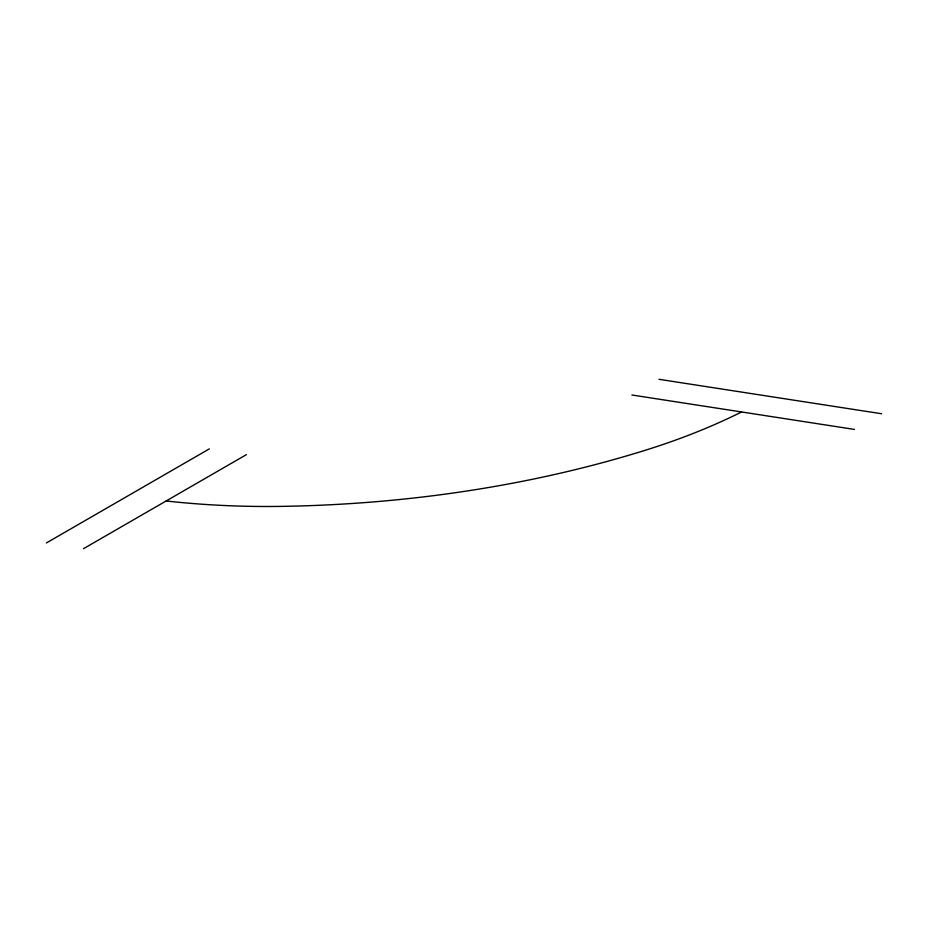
<?xml version="1.0" encoding="UTF-8"?>
<svg xmlns="http://www.w3.org/2000/svg" width="928" height="928" viewBox="0 0 928 928"><rect width="100%" height="100%" fill="white"/><g stroke="black" fill="none" stroke-linecap="round" stroke-linejoin="round"><path stroke-width="1.39" d="M46.4 542.95L209.322 448.885M83.497 548.692L246.419 454.627M659.042 379.308L881.6 413.749M631.887 394.992L854.444 429.42M166.124 500.981A537.44 310.288 0 0 0 281.509 506.375A811.93 468.756 0 0 0 646.317 449.941A537.44 310.288 0 0 0 741.576 411.962"/></g></svg>
